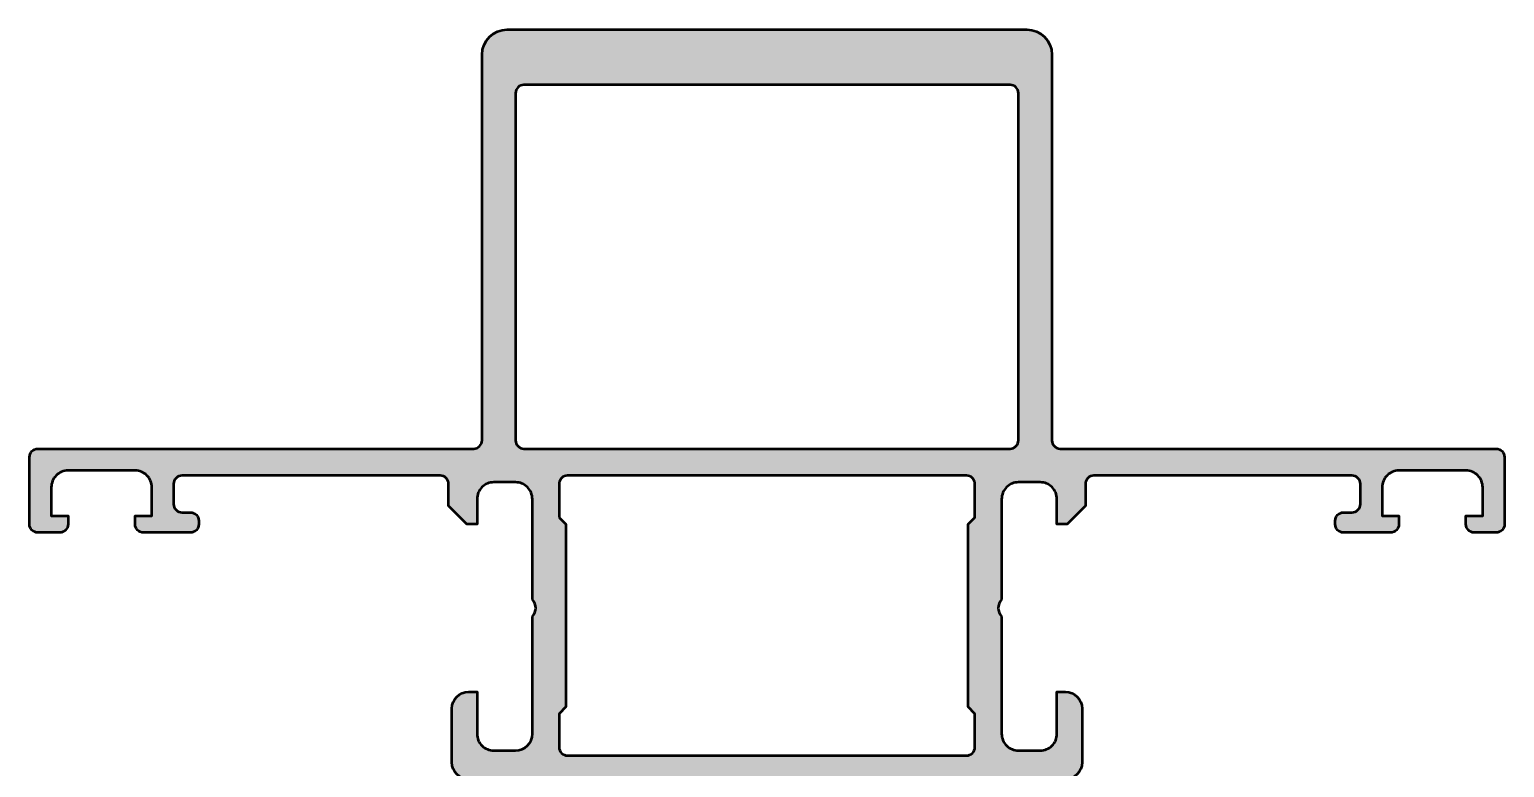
# Model space of a CAD drawing. Extents: x -29 to 59, y 0 to 100.
# Drawn here: x -29 to 59, y 56 to 100 of the extents above; entities that cross this region are included whole.
import ezdxf

# ---------------------------------------------------------------- set-up
doc = ezdxf.new("R2010")
doc.units = 0
doc.layers.add('0S-Alu contour', color=7, linetype='Continuous', lineweight=50)
doc.layers.add('0S-Alu hatch', color=252, linetype='Continuous', lineweight=25)

# ---------------------------------------------------------------- blocks, each defined once
blk = doc.blocks.new('391610__98F13BD8_DACE_453A_B48C_381284DA41D9_')
at = {"layer": '0S-Alu hatch'}
h = blk.add_hatch(color=256, dxfattribs=at)
edge = h.paths.add_edge_path()
edge.add_ellipse((57.20000000000122, 70.5000038146663), major_axis=(-0.5000000000002843, 0), ratio=1, start_angle=0, end_angle=89.99999999996658, ccw=False)
edge.add_line((56.70000000000094, 70.50000381466629), (56.70000000000094, 71.00000381466637))
edge.add_line((56.70000000000094, 71.00000381466637), (57.70000000000094, 71.00000381466637))
edge.add_line((57.70000000000094, 71.00000381466637), (57.70000000000094, 72.7000038146663))
edge.add_arc((56.7000000000011, 72.70000381466635), 0.9999999999998436, 0, 90.00000000000895)
edge.add_line((56.70000000000094, 73.70000381466619), (52.70000000000139, 73.70000381466619))
edge.add_arc((52.70000000000078, 72.70000381466635), 0.9999999999998436, 89.99999999996498, 180)
edge.add_line((51.70000000000094, 72.70000381466635), (51.70000000000094, 71.00000381466624))
edge.add_line((51.70000000000094, 71.00000381466624), (52.70000000000094, 71.00000381466636))
edge.add_line((52.70000000000094, 71.00000381466636), (52.70000000000093, 70.50000381466728))
edge.add_ellipse((52.2000000000006, 70.50000381466761), major_axis=(-0.5000000000003411, 0), ratio=1, start_angle=89.9999999999348, end_angle=180, ccw=False)
edge.add_line((52.20000000000003, 70.00000381466727), (49.40000000000122, 70.00000381466624))
edge.add_ellipse((49.40000000000093, 70.50000381466641), major_axis=(-0.5000000000001706, 0), ratio=1, start_angle=0, end_angle=90.00000000003342, ccw=False)
edge.add_line((48.90000000000076, 70.50000381466641), (48.90000000000077, 70.70000381466697))
edge.add_ellipse((49.40000000000031, 70.70000381466664), major_axis=(-0.4999999999995382, 0), ratio=1, start_angle=269.9999999999479, end_angle=360, ccw=False)
edge.add_line((49.40000000000076, 71.20000381466619), (49.90000000000076, 71.20000381466619))
edge.add_arc((49.8999999999998, 71.70000381466716), 0.5000000000009664, 270.0000000001099, 360)
edge.add_line((50.40000000000076, 71.70000381466716), (50.40000000000076, 72.90000381466702))
edge.add_arc((49.90000000000091, 72.90000381466707), 0.4999999999998437, 0, 90.0000000000179)
edge.add_line((49.90000000000076, 73.40000381466692), (34.49995117353478, 73.40000381466692))
edge.add_arc((34.49995117353483, 72.90000381466368), 0.5000000000032401, 90.00000000000487, 180)
edge.add_line((33.99995117353159, 72.90000381466368), (33.99995117353159, 71.60000381466352))
edge.add_line((33.99995117353159, 71.60000381466352), (32.89995117353168, 70.50000381466329))
edge.add_line((32.89995117353168, 70.50000381466329), (32.29995117353177, 70.50000381466363))
edge.add_line((32.29995117353177, 70.50000381466363), (32.29995117353177, 72.00000381466363))
edge.add_arc((31.29995117353189, 72.00000381466354), 0.9999999999998721, 0, 90.00000000000794)
edge.add_line((31.29995117353176, 73.00000381466342), (29.99995117353158, 73.00000381466353))
edge.add_arc((29.99995117353156, 72.00000381466356), 0.9999999999999715, 89.99999999999856, 180)
edge.add_line((28.99995117353159, 72.00000381466357), (28.99995117353159, 66.00000381466353))
edge.add_arc((29.52495117353161, 65.50000381466353), 0.7250000000000197, 136.3971810272978, 223.6028189727022)
edge.add_line((28.99995117353159, 65.00000381466353), (28.99995117353204, 58.00000381466329))
edge.add_arc((29.99995117353158, 58.00000381466317), 0.9999999999995453, 180, 270.0000000000006)
edge.add_line((29.9999511735316, 57.00000381466363), (31.29995117353132, 57.00000381466352))
edge.add_arc((31.29995117353156, 58.00000381466374), 1.000000000000213, 269.9999999999864, 360)
edge.add_line((32.29995117353177, 58.00000381466374), (32.29995117353177, 60.50000381466341))
edge.add_line((32.29995117353177, 60.50000381466341), (32.79995117353177, 60.50000381466352))
edge.add_ellipse((32.79995117353177, 59.50000381466352), major_axis=(-1, 0), ratio=1, start_angle=180, end_angle=270, ccw=False)
edge.add_line((33.79995117353177, 59.50000381466352), (33.79995117353177, 56.30000381466347))
edge.add_ellipse((32.79995117353171, 56.30000381466341), major_axis=(-1.000000000000056, 0), ratio=1, start_angle=90.00000000000318, end_angle=180, ccw=False)
edge.add_line((32.79995117353177, 55.30000381466336), (30.09999999999967, 55.30000381466359))
edge.add_arc((30.09999999999948, 55.00000381466775), 0.2999999999958405, 89.99999999996405, 180)
edge.add_arc((29.87883644654658, 54.73248322267473), 0.2788950563273, 106.4198764194759, 181.1645893741044)
edge.add_line((29.59999900000367, 54.72681481467633), (29.59999900000368, 54.27322081467635))
edge.add_arc((29.87886709564687, 54.26756015519931), 0.2789255417371716, 178.8371299271166, 253.5754054446446)
edge.add_line((29.80000000000369, 54.00001681467634), (29.80000000000373, 52.12000581466782))
edge.add_ellipse((29.50000000000374, 52.12000581466782), major_axis=(-0.2999999999999936, 0), ratio=1, start_angle=90, end_angle=180, ccw=False)
edge.add_line((29.50000000000374, 51.82000581466782), (28.52002568096096, 51.8200058146678))
edge.add_ellipse((28.52002568096095, 52.12000581466782), major_axis=(-0.3000000000000043, 0), ratio=1, start_angle=0, end_angle=90.00000000000068, ccw=False)
edge.add_line((28.22002568096095, 52.12000581466782), (28.22002568096089, 54.88000745605076))
edge.add_arc((28.10002568096088, 54.88000745605074), 0.1200000000000045, 0, 90.00009934834036)
edge.add_line((28.1000254728862, 55.00000745605056), (23.80000154801498, 54.99999999999943))
edge.add_arc((23.79998866576133, 54.50001288239146), 0.499987117773929, 89.99852376443596, 180.0006019649143)
edge.add_line((23.30000154801499, 54.50000762939193), (23.30000154801501, 53.80000305175723))
edge.add_line((23.30000154801501, 53.80000305175723), (24.68085521977926, 51.40828647964493))
edge.add_ellipse((24.56246944988236, 51.33993664799978), major_axis=(-0.1367000000000075, 0), ratio=1, start_angle=85.52727360793949, end_angle=209.9999185203853, ccw=False)
edge.add_ellipse((24.93573348723139, 56.11174510264786), major_axis=(-4.923085062803546, 0), ratio=1, start_angle=17.289552715736818, end_angle=85.5272736079425, ccw=False)
edge.add_arc((19.7576904860109, 54.4999999999997), 0.4999999999996163, 17.28955271573988, 90.00000000000365)
edge.add_line((19.75769048601086, 54.99999999999932), (10.24230951398912, 54.99999999999933))
edge.add_arc((10.24230951398912, 54.49999999999969), 0.4999999999996377, 90, 162.7104472842592)
edge.add_ellipse((5.064266512768611, 56.11174510264786), major_axis=(-4.923085062803552, 0), ratio=1, start_angle=94.4727263920575, end_angle=162.7104472842634, ccw=False)
edge.add_ellipse((5.437530550117642, 51.33993664799978), major_axis=(-0.1367000000000061, 0), ratio=1, start_angle=-29.999918520385677, end_angle=94.47272639206187, ccw=False)
edge.add_line((5.31914478022074, 51.40828647964493), (6.699998451984995, 53.80000305175723))
edge.add_line((6.699998451984995, 53.80000305175723), (6.69999845198501, 54.50000762939395))
edge.add_arc((6.200011334238689, 54.50001288239147), 0.499987117773915, 359.9993980350857, 450.0014762355658)
edge.add_line((6.199998451985024, 54.99999999999943), (1.899974527113798, 55.00000745605057))
edge.add_arc((1.899974319039118, 54.88000745605075), 0.1200000000000073, 89.9999006516588, 180)
edge.add_line((1.779974319039112, 54.88000745605075), (1.779974319039055, 52.1200058146678))
edge.add_ellipse((1.479974319039044, 52.12000581466782), major_axis=(-0.3000000000000114, 0), ratio=1, start_angle=90, end_angle=180, ccw=False)
edge.add_line((1.479974319039044, 51.8200058146678), (0.4999999999962626, 51.82000581466784))
edge.add_ellipse((0.4999999999962555, 52.12000581466782), major_axis=(-0.29999999999999, 0), ratio=1, start_angle=0, end_angle=90.00000000000142, ccw=False)
edge.add_line((0.1999999999962654, 52.12000581466782), (0.199999999996308, 54.00001681467634))
edge.add_arc((0.1211329043531603, 54.26756015519928), 0.2789255417371452, 286.4245945553506, 361.1628700728881)
edge.add_line((0.4000009999963225, 54.27322081467635), (0.4000009999963368, 54.72681481467633))
edge.add_arc((0.1211635534481953, 54.73248322267483), 0.27889505633253, 358.8354106258981, 433.5801235805036)
edge.add_arc((-0.0999999999981201, 55.00000381467277), 0.2999999999908185, 0, 90.00000000004312)
edge.add_line((-0.0999999999983459, 55.30000381466359), (-2.799951173530416, 55.30000381466336))
edge.add_ellipse((-2.799951173530374, 56.30000381466343), major_axis=(-1.000000000000063, 0), ratio=1, start_angle=0, end_angle=89.9999999999975, ccw=False)
edge.add_line((-3.799951173530438, 56.30000381466343), (-3.79995117353043, 59.50000381466352))
edge.add_ellipse((-2.79995117353043, 59.50000381466352), major_axis=(-1, 0), ratio=1, start_angle=270.0000000000004, end_angle=360, ccw=False)
edge.add_line((-2.799951173530438, 60.50000381466352), (-2.29995117353043, 60.50000381466341))
edge.add_line((-2.29995117353043, 60.50000381466341), (-2.299951173530438, 58.00000381466364))
edge.add_arc((-1.29995117353022, 58.00000381466374), 1.000000000000217, 180, 270.0000000000124)
edge.add_line((-1.299951173530004, 57.00000381466352), (4.88264697438e-05, 57.00000381466363))
edge.add_arc((4.88264697441e-05, 58.00000381466317), 0.9999999999995453, 270, 360)
edge.add_line((1.000048826469289, 58.00000381466317), (1.00004882646975, 65.00000381466353))
edge.add_arc((0.4750488264697241, 65.50000381466353), 0.7250000000000194, 316.3971810272979, 403.6028189727021)
edge.add_line((1.00004882646975, 66.00000381466353), (1.00004882646975, 72.0000038146634))
edge.add_arc((4.88264697979e-05, 72.00000381466357), 0.9999999999999531, 0, 90.0000000000023)
edge.add_line((4.8826469758e-05, 73.00000381466353), (-1.299951173530438, 73.00000381466342))
edge.add_arc((-1.299951173530532, 72.00000381466351), 0.9999999999999005, 89.99999999999459, 180)
edge.add_line((-2.299951173530438, 72.00000381466351), (-2.29995117353043, 70.50000381466363))
edge.add_line((-2.29995117353043, 70.50000381466363), (-2.899951173530347, 70.5000038146633))
edge.add_line((-2.899951173530347, 70.5000038146633), (-3.999951173530249, 71.60000381466352))
edge.add_line((-3.999951173530249, 71.60000381466352), (-3.999951173530249, 72.90000381466362))
edge.add_arc((-4.499951173533466, 72.9000038146637), 0.500000000003217, 0, 89.99999999999694)
edge.add_line((-4.499951173533439, 73.40000381466692), (-19.89999999999941, 73.40000381466692))
edge.add_arc((-19.8999999999996, 72.90000381466707), 0.4999999999998295, 89.9999999999776, 180)
edge.add_line((-20.39999999999944, 72.90000381466707), (-20.39999999999942, 71.70000381466755))
edge.add_arc((-19.89999999999847, 71.70000381466714), 0.5000000000009486, 180, 269.9999999998929)
edge.add_line((-19.89999999999941, 71.20000381466619), (-19.39999999999942, 71.20000381466618))
edge.add_ellipse((-19.39999999999897, 70.70000381466664), major_axis=(-0.4999999999995311, 0), ratio=1, start_angle=180, end_angle=270.0000000000521, ccw=False)
edge.add_line((-18.89999999999943, 70.70000381466664), (-18.89999999999942, 70.50000381466616))
edge.add_ellipse((-19.39999999999961, 70.50000381466641), major_axis=(-0.5000000000001849, 0), ratio=1, start_angle=89.99999999996908, end_angle=180, ccw=False)
edge.add_line((-19.39999999999988, 70.00000381466624), (-22.19999999999871, 70.00000381466728))
edge.add_ellipse((-22.19999999999925, 70.50000381466762), major_axis=(-0.5000000000003411, 0), ratio=1, start_angle=0, end_angle=90.0000000000619, ccw=False)
edge.add_line((-22.69999999999959, 70.50000381466762), (-22.6999999999996, 71.00000381466636))
edge.add_line((-22.6999999999996, 71.00000381466636), (-21.6999999999996, 71.00000381466624))
edge.add_line((-21.6999999999996, 71.00000381466624), (-21.6999999999996, 72.7000038146671))
edge.add_arc((-22.69999999999944, 72.70000381466635), 0.9999999999998365, 0, 90.0000000000354)
edge.add_line((-22.70000000000006, 73.70000381466618), (-26.69999999999962, 73.70000381466619))
edge.add_arc((-26.69999999999976, 72.70000381466637), 0.9999999999998151, 89.99999999999186, 180)
edge.add_line((-27.69999999999958, 72.70000381466637), (-27.69999999999962, 71.00000381466637))
edge.add_line((-27.69999999999962, 71.00000381466637), (-26.69999999999962, 71.00000381466637))
edge.add_line((-26.69999999999962, 71.00000381466637), (-26.69999999999961, 70.50000381466658))
edge.add_ellipse((-27.19999999999988, 70.50000381466629), major_axis=(-0.50000000000027, 0), ratio=1, start_angle=90.00000000003422, end_angle=180, ccw=False)
edge.add_line((-27.19999999999958, 70.00000381466602), (-28.49999999999891, 70.00000381466648))
edge.add_ellipse((-28.49999999999906, 70.50000381466675), major_axis=(-0.50000000000027, 0), ratio=1, start_angle=0, end_angle=90.0000000000179, ccw=False)
edge.add_line((-28.99999999999933, 70.50000381466675), (-28.99999999999933, 74.50000381466658))
edge.add_ellipse((-28.49999999999963, 74.50000381466683), major_axis=(-0.4999999999997016, 0), ratio=1, start_angle=270.00000000001467, end_angle=360, ccw=False)
edge.add_line((-28.49999999999976, 75.00000381466651), (-2.500003814696981, 75.00000381466678))
edge.add_arc((-2.500003814696976, 75.50000381466853), 0.500000000001748, 269.9999999999994, 360)
edge.add_line((-2.000003814695233, 75.50000381466853), (-2.000003814695688, 98.50000381466855))
edge.add_ellipse((-0.499999106058823, 98.49999910603167), major_axis=(-1.500004708644255, 0), ratio=1, start_angle=270.0001798561152, end_angle=359.9998201453317, ccw=False)
edge.add_line((-0.5000038146956886, 100.0000038146685), (30.50000381469884, 100.0000038146685))
edge.add_ellipse((30.49999472467597, 98.49999472464567), major_axis=(-1.500009090050413, 0), ratio=1, start_angle=180.0003472109635, end_angle=269.99965278880666, ccw=False)
edge.add_line((32.00000381469884, 98.50000381466252), (32.00000381469839, 75.50000381466785))
edge.add_arc((32.50000381469912, 75.50000381466786), 0.5000000000007319, 180, 269.9999999999984)
edge.add_line((32.50000381469911, 75.00000381466714), (58.5000000000002, 75.0000038146674))
edge.add_ellipse((58.5000000000001, 74.50000381466681), major_axis=(-0.5000000000005685, 0), ratio=1, start_angle=180, end_angle=269.99999999998784, ccw=False)
edge.add_line((59.00000000000066, 74.50000381466683), (59.00000000000066, 70.50000381466658))
edge.add_ellipse((58.50000000000039, 70.50000381466675), major_axis=(-0.5000000000002772, 0), ratio=1, start_angle=89.9999999999813, end_angle=180, ccw=False)
edge.add_line((58.50000000000022, 70.00000381466648), (57.20000000000093, 70.00000381466602))
edge = h.paths.add_edge_path()
edge.add_line((29.5000038146993, 96.70000381466858), (0.4999961853043118, 96.70000381466858))
edge.add_arc((0.4999976576148555, 96.20000234235803), 0.5000014723127114, 90.00016871386379, 179.9998312851678)
edge.add_line((-3.8146956882e-06, 96.20000381466859), (-3.8146956811e-06, 75.50000381466829))
edge.add_arc((0.4999961853043189, 75.5000038146683), 0.5, 180, 269.9999999999992)
edge.add_line((0.4999961853043118, 75.0000038146683), (29.50000381469884, 75.00000381466785))
edge.add_arc((29.5000038146989, 75.50000381466779), 0.4999999999999432, 269.9999999999935, 360)
edge.add_line((30.00000381469885, 75.50000381466774), (30.00000381469885, 96.20000381466959))
edge.add_arc((29.49998800024097, 96.19998800021072), 0.5000158147079569, 0.0018121461791491, 89.99818785388248)
edge = h.paths.add_edge_path()
edge.add_line((2.60004873871842, 70.89998556133813), (3.000048738718966, 70.49998556133792))
edge.add_line((3.000048738718966, 70.49998556133792), (3.000048738718966, 59.599984718393))
edge.add_line((3.000048738718966, 59.599984718393), (2.600048738718427, 59.19998471839269))
edge.add_line((2.600048738718427, 59.19998471839269), (2.600048738718427, 57.19998471839292))
edge.add_arc((3.100048738718371, 57.19998471839303), 0.4999999999999432, 180, 270.0000000000122)
edge.add_line((3.100048738718477, 56.69998471839309), (26.89995126128291, 56.69998471839314))
edge.add_arc((26.89995126128302, 57.19998471839303), 0.4999999999998864, 269.999999999987, 360)
edge.add_line((27.39995126128291, 57.19998471839303), (27.3999512612829, 59.1999847183927))
edge.add_line((27.3999512612829, 59.1999847183927), (26.99995126128236, 59.59998471839302))
edge.add_line((26.99995126128236, 59.59998471839302), (26.99995126128236, 70.49998556133792))
edge.add_line((26.99995126128236, 70.49998556133792), (27.39995126128291, 70.89998556133813))
edge.add_line((27.39995126128291, 70.89998556133813), (27.39995126128291, 72.89994893547147))
edge.add_arc((26.89995126128292, 72.8999489354715), 0.4999999999999858, 0, 90.0000000000016)
edge.add_line((26.89995126128291, 73.39994893547149), (3.10004873871766, 73.3999489354707))
edge.add_arc((3.100048738717646, 72.8999489354715), 0.4999999999992184, 89.99999999999837, 180)
edge.add_line((2.600048738718427, 72.8999489354715), (2.60004873871842, 70.89998556133813))
at = {"layer": '0S-Alu contour', "color": 7}
for points in [[(-0.5000038146956886, 100.0000038146685), (30.50000381469884, 100.0000038146685)], [(-2.000003814695233, 75.50000381466853), (-2.000003814695688, 98.50000381466855)], [(32.00000381469884, 98.50000381466252), (32.00000381469839, 75.50000381466785)], [(-3.8146956882e-06, 96.20000381466859), (-3.8146956811e-06, 75.50000381466829)], [(29.5000038146993, 96.70000381466858), (0.4999961853043118, 96.70000381466858)], [(30.00000381469885, 75.50000381466774), (30.00000381469885, 96.20000381466959)], [(-28.49999999999976, 75.00000381466651), (-2.500003814696981, 75.00000381466678)], [(0.4999961853043118, 75.0000038146683), (29.50000381469884, 75.00000381466785)], [(32.50000381469911, 75.00000381466714), (58.5000000000002, 75.0000038146674)], [(-28.99999999999933, 70.50000381466675), (-28.99999999999933, 74.50000381466658)], [(59.00000000000066, 74.50000381466683), (59.00000000000066, 70.50000381466658)], [(-22.70000000000006, 73.70000381466618), (-26.69999999999962, 73.70000381466619)], [(-4.499951173533439, 73.40000381466692), (-19.89999999999941, 73.40000381466692)], [(26.89995126128291, 73.39994893547149), (3.10004873871766, 73.3999489354707)], [(49.90000000000076, 73.40000381466692), (34.49995117353478, 73.40000381466692)], [(56.70000000000094, 73.70000381466619), (52.70000000000139, 73.70000381466619)], [(-27.69999999999958, 72.70000381466637), (-27.69999999999962, 71.00000381466637), (-26.69999999999962, 71.00000381466637), (-26.69999999999961, 70.50000381466658)], [(-22.69999999999959, 70.50000381466762), (-22.6999999999996, 71.00000381466636), (-21.6999999999996, 71.00000381466624), (-21.6999999999996, 72.7000038146671)], [(-20.39999999999944, 72.90000381466707), (-20.39999999999942, 71.70000381466755)], [(-2.299951173530438, 72.00000381466351), (-2.29995117353043, 70.50000381466363), (-2.899951173530347, 70.5000038146633), (-3.999951173530249, 71.60000381466352), (-3.999951173530249, 72.90000381466362)], [(4.8826469758e-05, 73.00000381466353), (-1.299951173530438, 73.00000381466342)], [(2.600048738718427, 72.8999489354715), (2.60004873871842, 70.89998556133813)], [(27.39995126128291, 57.19998471839303), (27.3999512612829, 59.1999847183927), (26.99995126128236, 59.59998471839302), (26.99995126128236, 70.49998556133792), (27.39995126128291, 70.89998556133813), (27.39995126128291, 72.89994893547147)], [(31.29995117353176, 73.00000381466342), (29.99995117353158, 73.00000381466353)], [(33.99995117353159, 72.90000381466368), (33.99995117353159, 71.60000381466352), (32.89995117353168, 70.50000381466329), (32.29995117353177, 70.50000381466363), (32.29995117353177, 72.00000381466363)], [(50.40000000000076, 71.70000381466716), (50.40000000000076, 72.90000381466702)], [(51.70000000000094, 72.70000381466635), (51.70000000000094, 71.00000381466624), (52.70000000000094, 71.00000381466636), (52.70000000000093, 70.50000381466728)], [(56.70000000000094, 70.50000381466629), (56.70000000000094, 71.00000381466637), (57.70000000000094, 71.00000381466637), (57.70000000000094, 72.7000038146663)], [(1.00004882646975, 66.00000381466353), (1.00004882646975, 72.0000038146634)], [(28.99995117353159, 72.00000381466357), (28.99995117353159, 66.00000381466353)], [(-19.89999999999941, 71.20000381466619), (-19.39999999999942, 71.20000381466618)], [(-18.89999999999943, 70.70000381466664), (-18.89999999999942, 70.50000381466616)], [(2.60004873871842, 70.89998556133813), (3.000048738718966, 70.49998556133792), (3.000048738718966, 59.599984718393), (2.600048738718427, 59.19998471839269), (2.600048738718427, 57.19998471839292)], [(48.90000000000076, 70.50000381466641), (48.90000000000077, 70.70000381466697)], [(49.40000000000076, 71.20000381466619), (49.90000000000076, 71.20000381466619)], [(-27.19999999999958, 70.00000381466602), (-28.49999999999891, 70.00000381466648)], [(-19.39999999999988, 70.00000381466624), (-22.19999999999871, 70.00000381466728)], [(52.20000000000003, 70.00000381466727), (49.40000000000122, 70.00000381466624)], [(58.50000000000022, 70.00000381466648), (57.20000000000093, 70.00000381466602)], [(1.000048826469289, 58.00000381466317), (1.00004882646975, 65.00000381466353)], [(28.99995117353159, 65.00000381466353), (28.99995117353204, 58.00000381466329)], [(-2.799951173530438, 60.50000381466352), (-2.29995117353043, 60.50000381466341), (-2.299951173530438, 58.00000381466364)], [(32.29995117353177, 58.00000381466374), (32.29995117353177, 60.50000381466341), (32.79995117353177, 60.50000381466352)], [(-3.799951173530438, 56.30000381466343), (-3.79995117353043, 59.50000381466352)], [(33.79995117353177, 59.50000381466352), (33.79995117353177, 56.30000381466347)], [(-1.299951173530004, 57.00000381466352), (4.88264697438e-05, 57.00000381466363)], [(3.100048738718477, 56.69998471839309), (26.89995126128291, 56.69998471839314)], [(29.9999511735316, 57.00000381466363), (31.29995117353132, 57.00000381466352)], [(-0.0999999999983459, 55.30000381466359), (-2.799951173530416, 55.30000381466336)], [(0.4000009999963225, 54.27322081467635), (0.4000009999963368, 54.72681481467633)], [(1.779974319039112, 54.88000745605075), (1.779974319039055, 52.1200058146678)], [(6.199998451985024, 54.99999999999943), (1.899974527113798, 55.00000745605057)], [(19.75769048601086, 54.99999999999932), (10.24230951398912, 54.99999999999933)], [(28.1000254728862, 55.00000745605056), (23.80000154801498, 54.99999999999943)], [(28.22002568096095, 52.12000581466782), (28.22002568096089, 54.88000745605076)], [(29.59999900000367, 54.72681481467633), (29.59999900000368, 54.27322081467635)], [(32.79995117353177, 55.30000381466336), (30.09999999999967, 55.30000381466359)], [(0.1999999999962654, 52.12000581466782), (0.199999999996308, 54.00001681467634)], [(5.31914478022074, 51.40828647964493), (6.699998451984995, 53.80000305175723), (6.69999845198501, 54.50000762939395)], [(23.30000154801499, 54.50000762939193), (23.30000154801501, 53.80000305175723), (24.68085521977926, 51.40828647964493)], [(29.80000000000369, 54.00001681467634), (29.80000000000373, 52.12000581466782)], [(1.479974319039044, 51.8200058146678), (0.4999999999962626, 51.82000581466784)], [(29.50000000000374, 51.82000581466782), (28.52002568096096, 51.8200058146678)]]:
    blk.add_lwpolyline(points, dxfattribs=at)
at = {"layer": '0S-Alu contour', "color": 7, "extrusion": (0, 0, -1)}
for centre, radius, start, end in [((0.499999106058823, 98.49999910603167), 1.500004708644255, 0.0001798546683187, 89.99982014388482), ((-30.49999472467597, 98.49999472464567), 1.500009090050413, 90.00034721119336, 179.9996527890365), ((28.49999999999963, 74.50000381466683), 0.4999999999997016, 0, 89.99999999998533), ((-58.5000000000001, 74.50000381466681), 0.5000000000005685, 90.0000000000122, 180), ((28.49999999999906, 70.50000381466675), 0.50000000000027, 269.9999999999821, 0), ((27.19999999999988, 70.50000381466629), 0.50000000000027, 180, 269.9999999999658), ((22.19999999999925, 70.50000381466762), 0.5000000000003411, 269.9999999999381, 0), ((19.39999999999897, 70.70000381466664), 0.4999999999995311, 89.99999999994789, 180), ((19.39999999999961, 70.50000381466641), 0.5000000000001849, 180, 270.0000000000309), ((-49.40000000000031, 70.70000381466664), 0.4999999999995382, 0, 90.00000000005213), ((-49.40000000000093, 70.50000381466641), 0.5000000000001706, 269.9999999999666, 0), ((-52.2000000000006, 70.50000381466761), 0.5000000000003411, 180, 270.0000000000652), ((-57.20000000000122, 70.5000038146663), 0.5000000000002843, 270.0000000000334, 0), ((-58.50000000000039, 70.50000381466675), 0.5000000000002772, 180, 270.0000000000187), ((2.79995117353043, 59.50000381466352), 1, 0, 89.99999999999959), ((-32.79995117353177, 59.50000381466352), 1, 90, 180), ((2.799951173530374, 56.30000381466343), 1.000000000000063, 270.0000000000025, 0), ((-32.79995117353171, 56.30000381466341), 1.000000000000056, 180, 269.9999999999968), ((-5.064266512768611, 56.11174510264786), 4.923085062803552, 197.2895527157366, 265.5272736079425), ((-24.93573348723139, 56.11174510264786), 4.923085062803547, 274.4727263920576, 342.7104472842632), ((-0.4999999999962555, 52.12000581466782), 0.29999999999999, 269.9999999999986, 0), ((-1.479974319039044, 52.12000581466782), 0.3000000000000114, 180, 270), ((-28.52002568096095, 52.12000581466782), 0.3000000000000043, 269.9999999999993, 0), ((-29.50000000000374, 52.12000581466782), 0.2999999999999936, 180, 270), ((-5.437530550117642, 51.33993664799978), 0.1367000000000061, 265.5272736079381, 29.99991852038567), ((-24.56246944988236, 51.33993664799978), 0.1367000000000075, 150.0000814796147, 274.4727263920605)]:
    blk.add_arc(centre, radius, start, end, dxfattribs=at)
at = {"layer": '0S-Alu contour', "color": 7}
for centre, radius, start, end in [((0.4999976576148555, 96.20000234235803), 0.5000014723127114, 90.00016871386379, 179.9998312851678), ((29.49998800024097, 96.19998800021072), 0.5000158147079569, 0.0018121461791491, 89.99818785388248), ((-2.500003814696976, 75.50000381466853), 0.500000000001748, 269.9999999999994, 0), ((0.4999961853043189, 75.5000038146683), 0.5, 180, 269.9999999999992), ((29.5000038146989, 75.50000381466779), 0.4999999999999432, 269.9999999999935, 0), ((32.50000381469912, 75.50000381466786), 0.5000000000007319, 180, 269.9999999999984), ((-26.69999999999976, 72.70000381466637), 0.9999999999998151, 89.99999999999186, 180), ((-22.69999999999944, 72.70000381466635), 0.9999999999998365, 0, 90.0000000000354), ((-19.8999999999996, 72.90000381466707), 0.4999999999998295, 89.9999999999776, 180), ((-4.499951173533466, 72.9000038146637), 0.500000000003217, 0, 89.99999999999694), ((3.100048738717646, 72.8999489354715), 0.4999999999992184, 89.99999999999837, 180), ((26.89995126128292, 72.8999489354715), 0.4999999999999858, 0, 90.0000000000016), ((34.49995117353483, 72.90000381466368), 0.5000000000032401, 90.00000000000487, 180), ((49.90000000000091, 72.90000381466707), 0.4999999999998437, 0, 90.0000000000179), ((52.70000000000078, 72.70000381466635), 0.9999999999998436, 89.99999999996498, 180), ((56.7000000000011, 72.70000381466635), 0.9999999999998436, 0, 90.00000000000895), ((-1.299951173530532, 72.00000381466351), 0.9999999999999005, 89.99999999999459, 180), ((4.88264697979e-05, 72.00000381466357), 0.9999999999999531, 0, 90.0000000000023), ((29.99995117353156, 72.00000381466356), 0.9999999999999715, 89.99999999999856, 180), ((31.29995117353189, 72.00000381466354), 0.9999999999998721, 0, 90.00000000000794), ((-19.89999999999847, 71.70000381466714), 0.5000000000009486, 180, 269.9999999998929), ((49.8999999999998, 71.70000381466716), 0.5000000000009664, 270.0000000001099, 0), ((0.4750488264697241, 65.50000381466353), 0.7250000000000194, 316.3971810272979, 43.60281897270216), ((29.52495117353161, 65.50000381466353), 0.7250000000000197, 136.3971810272978, 223.6028189727022), ((-1.29995117353022, 58.00000381466374), 1.000000000000217, 180, 270.0000000000124), ((4.88264697441e-05, 58.00000381466317), 0.9999999999995453, 270, 0), ((29.99995117353158, 58.00000381466317), 0.9999999999995453, 180, 270.0000000000006), ((31.29995117353156, 58.00000381466374), 1.000000000000213, 269.9999999999864, 0), ((3.100048738718371, 57.19998471839303), 0.4999999999999432, 180, 270.0000000000122), ((26.89995126128302, 57.19998471839303), 0.4999999999998864, 269.999999999987, 0), ((-0.0999999999981201, 55.00000381467277), 0.2999999999908185, 0, 90.00000000004312), ((0.1211635534481953, 54.73248322267483), 0.27889505633253, 358.8354106258981, 73.58012358050362), ((1.899974319039118, 54.88000745605075), 0.1200000000000073, 89.9999006516588, 180), ((6.200011334238689, 54.50001288239147), 0.499987117773915, 359.9993980350857, 90.00147623556587), ((10.24230951398912, 54.49999999999969), 0.4999999999996377, 90, 162.7104472842592), ((19.7576904860109, 54.4999999999997), 0.4999999999996163, 17.28955271573988, 90.00000000000365), ((23.79998866576133, 54.50001288239146), 0.499987117773929, 89.99852376443596, 180.0006019649143), ((28.10002568096088, 54.88000745605074), 0.1200000000000045, 0, 90.00009934834036), ((29.87883644654658, 54.73248322267473), 0.2788950563273, 106.4198764194759, 181.1645893741044), ((30.09999999999948, 55.00000381466775), 0.2999999999958405, 89.99999999996405, 180), ((0.1211329043531603, 54.26756015519928), 0.2789255417371452, 286.4245945553506, 1.162870072888105), ((29.87886709564687, 54.26756015519931), 0.2789255417371716, 178.8371299271166, 253.5754054446446)]:
    blk.add_arc(centre, radius, start, end, dxfattribs=at)
blk = doc.blocks.new('480940__A11EB350_FDB3_4E5F_8345_371773938963_')
at = {"layer": '0S-Alu contour', "color": 7}
blk.add_blockref('391610__98F13BD8_DACE_453A_B48C_381284DA41D9_', (0, 0), dxfattribs=at)

msp = doc.modelspace()

# ---------------------------------------------------------------- block references
at = {"layer": '0S-Alu contour', "color": 7}
msp.add_blockref('480940__A11EB350_FDB3_4E5F_8345_371773938963_', (0, 0), dxfattribs=at)

doc.saveas('drawing.dxf')
